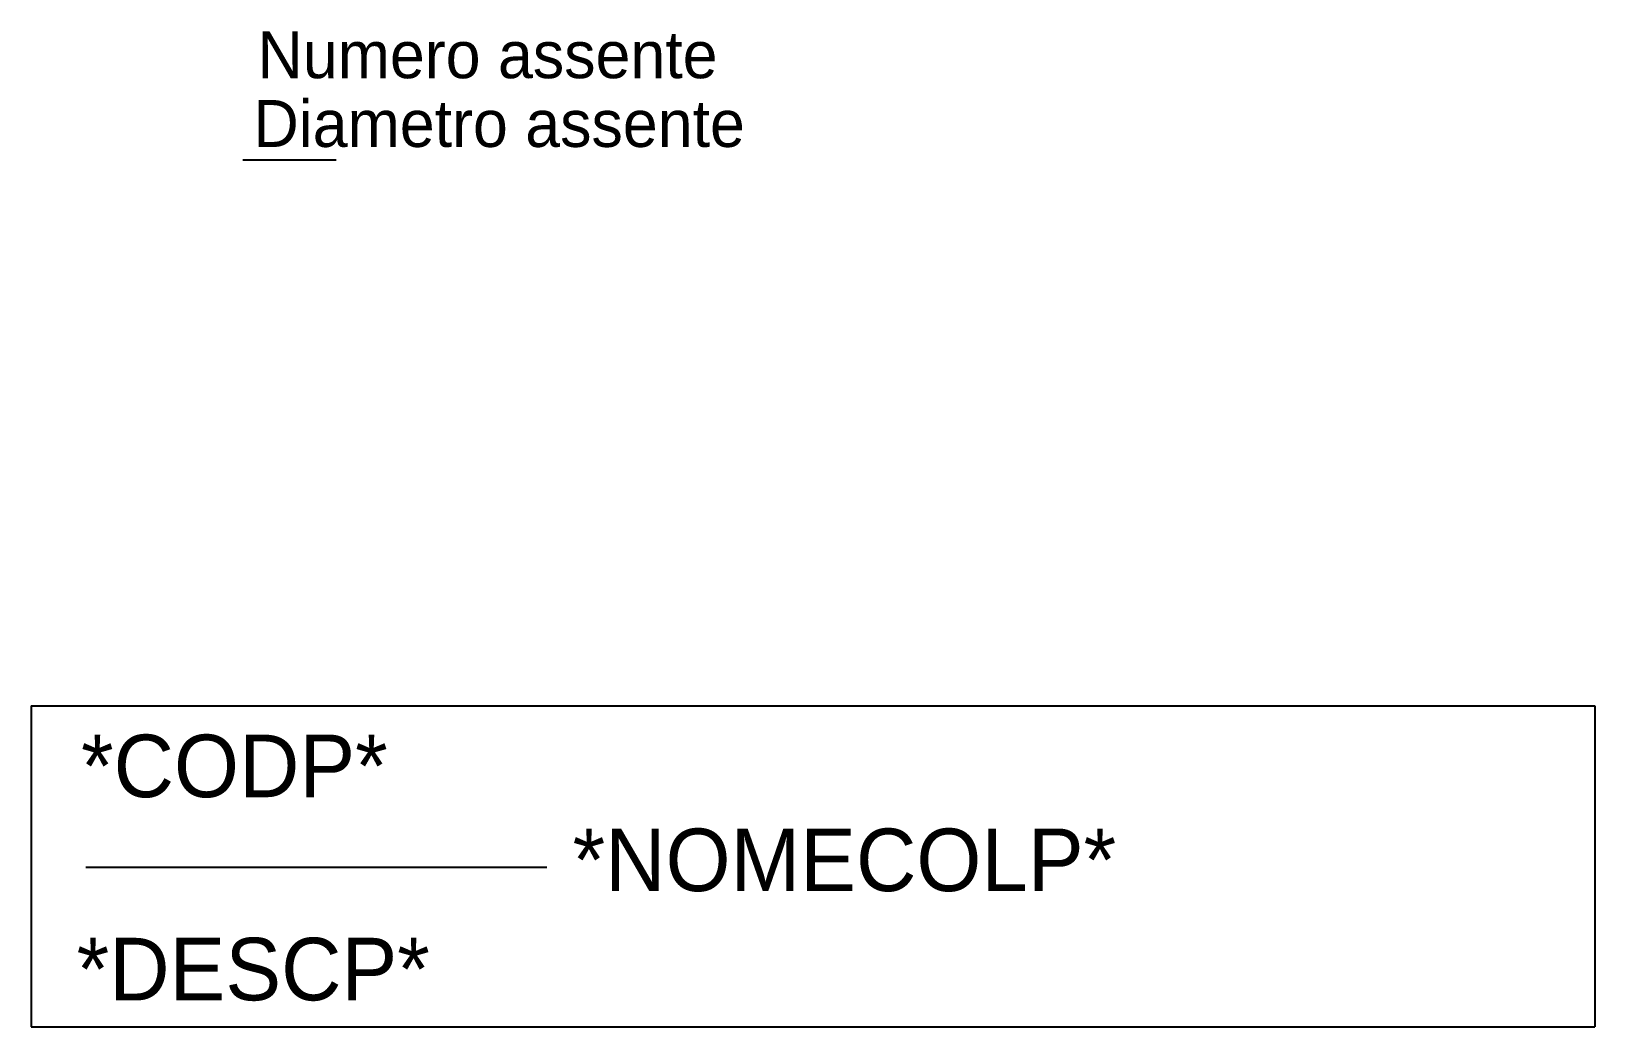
# Model space of a CAD drawing. Extents: x 0.4 to 26, y 0.3 to 15.5.
# Drawn here: x 10.75 to 15.75, y 8.55 to 11.74 of the extents above; entities that cross this region are included whole.
import ezdxf

# ---------------------------------------------------------------- set-up
doc = ezdxf.new("R2010")
doc.units = 0
doc.linetypes.add('FITTIZIA', pattern=[0.5, 0.25, -0.25])
doc.layers.get('0').update_dxf_attribs({"linetype": 'CONTINUOUS'})

# ---------------------------------------------------------------- blocks, each defined once
blk = doc.blocks.new('TABCOLORI')
at = {"color": 0, "linetype": 'CONTINUOUS'}
for p, q in [((0, 1.0267), (0, 0)), ((0, 1.0267), (5.0016, 1.0267)), ((0, 0), (5.0016, 0))]:
    blk.add_line(p, q, dxfattribs=at)
at = {"color": 7, "linetype": 'CONTINUOUS'}
for p, q in [((5.0016, 1.0267), (5.0016, 0)), ((0.1747, 0.5098), (1.6494, 0.5098))]:
    blk.add_line(p, q, dxfattribs=at)
at = {"color": 7, "flags": 8}
for tag, p in [('CODP', (0.1593, 0.734)), ('NOMECOLP', (1.7319, 0.4336)), ('DESCP', (0.1453, 0.0844))]:
    blk.add_attdef(tag, p, '', height=0.2, dxfattribs=at)
blk = doc.blocks.new('QUOTA')
at = {"color": 7, "linetype": 'CONTINUOUS'}
blk.add_line((0, 0), (0.2984, 0), dxfattribs=at)
at = {"color": 7, "linetype": 'CONTINUOUS', "flags": 8}
for tag, p in [('CODTR', (0.0472, 0.2611)), ('DIAM', (0.0343, 0.0412))]:
    blk.add_attdef(tag, p, '', height=0.15, dxfattribs=at)

msp = doc.modelspace()

# ---------------------------------------------------------------- block references
at = {"linetype": 'FITTIZIA'}
ref = msp.add_blockref('QUOTA', (11.4274, 11.3252), dxfattribs=at)
ref.add_attrib('DIAM', 'Diametro assente', (11.4616, 11.3664), dxfattribs={"color": 7, "linetype": 'CONTINUOUS', "height": 0.15})
ref.add_attrib('CODTR', 'Numero assente', (11.4746, 11.5863), dxfattribs={"color": 7, "linetype": 'CONTINUOUS', "height": 0.15})
msp.add_blockref('TABCOLORI', (10.7507, 8.553)).add_auto_attribs({'CODP': '*CODP*', 'DESCP': '*DESCP*', 'NOMECOLP': '*NOMECOLP*'})

doc.saveas('drawing.dxf')
